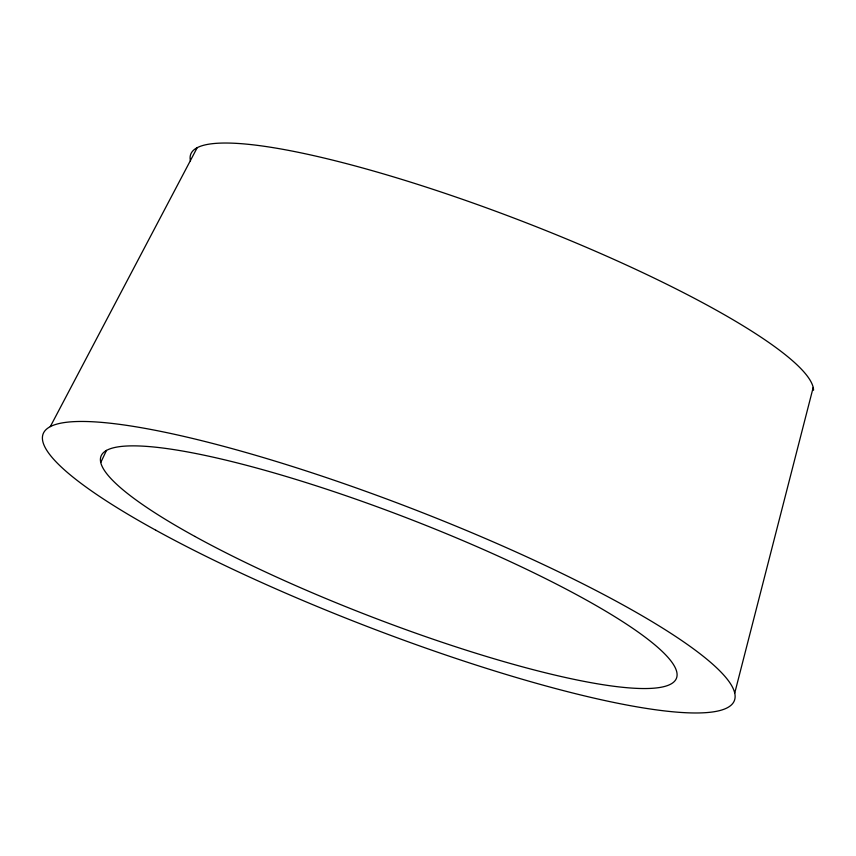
<?xml version="1.0" encoding="UTF-8"?>
<svg xmlns="http://www.w3.org/2000/svg" width="856" height="856" viewBox="0 0 856 856"><rect width="100%" height="100%" fill="white"/><g stroke="black" fill="none" stroke-linecap="round" stroke-linejoin="round"><path stroke-width="1.28" d="M734.737 693.06L813.2 387.468M100.783 462.465L106.486 450.374M50.301 426.62L197.212 147.671M190.46 160.949A333.412 56.753 21.1 0 1 493.666 210.49A333.412 56.753 21.1 0 1 813.553 390.229M155.846 530.239A370.455 63.055 21.1 0 0 727.236 707.805A370.455 63.055 21.1 0 0 283.218 463.61A370.455 63.055 21.1 0 0 155.846 530.239M194.89 536.434A308.374 52.483 21.1 0 0 670.505 684.244A308.374 52.483 21.1 0 0 300.905 480.965A308.374 52.483 21.1 0 0 194.89 536.434"/></g></svg>
